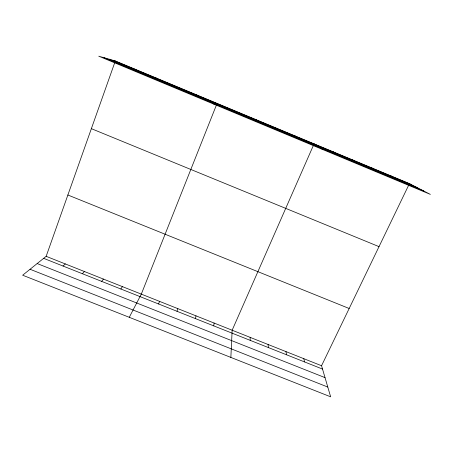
<?xml version="1.0" encoding="UTF-8"?>
<svg xmlns="http://www.w3.org/2000/svg" width="453" height="453" viewBox="0 0 453 453"><rect width="100%" height="100%" fill="white"/><g stroke="black" fill="none" stroke-linecap="round" stroke-linejoin="round"><path stroke-width="0.68" d="M230.86 357.417L232.151 330.22L314.082 143.856L323.091 149.683M213.737 325.871L214.099 323.046M195.396 318.595L195.99 315.854M176.998 311.29L177.819 308.635M409.433 183.618L321.551 365.735L330.645 396.811L22.65 275.214L46.155 256.324L115.328 60.985L409.433 183.618L430.35 194.388L98.76 56.189L115.328 60.985M158.539 303.957L159.592 301.392M129.269 317.304L141.308 294.127L217.066 103.409L213.72 104.099M120.872 289.003L122.406 286.619M101.665 281.381L103.437 279.082M82.389 273.725L84.405 271.523M63.046 266.047L65.311 263.935M196.234 94.943L196.868 94.983M175.685 86.37L176.591 86.529M155.056 77.769L156.245 78.046M134.354 69.139L135.826 69.53M30.051 269.263L327.791 387.049M46.155 256.324L321.551 365.735M43.641 258.34L322.525 369.065M37.169 263.544L325.033 377.632M67.871 195L349.172 308.493M91.359 128.663L379.019 246.642M113.573 60.476L411.658 184.762M109.031 59.162L417.4 187.718M104.009 57.707L423.736 190.985M390.492 175.719L392.468 176.761M371.488 167.797L373.21 168.731M352.417 159.847L353.889 160.673M333.283 151.863L334.495 152.593M294.812 135.826L295.515 136.336M275.481 127.763L275.917 128.165M256.075 119.671L256.251 119.966M303.782 358.674L304.541 361.924M285.962 351.596L286.494 354.761M268.085 344.495L268.397 347.576M250.147 337.366L250.232 340.362"/></g></svg>
